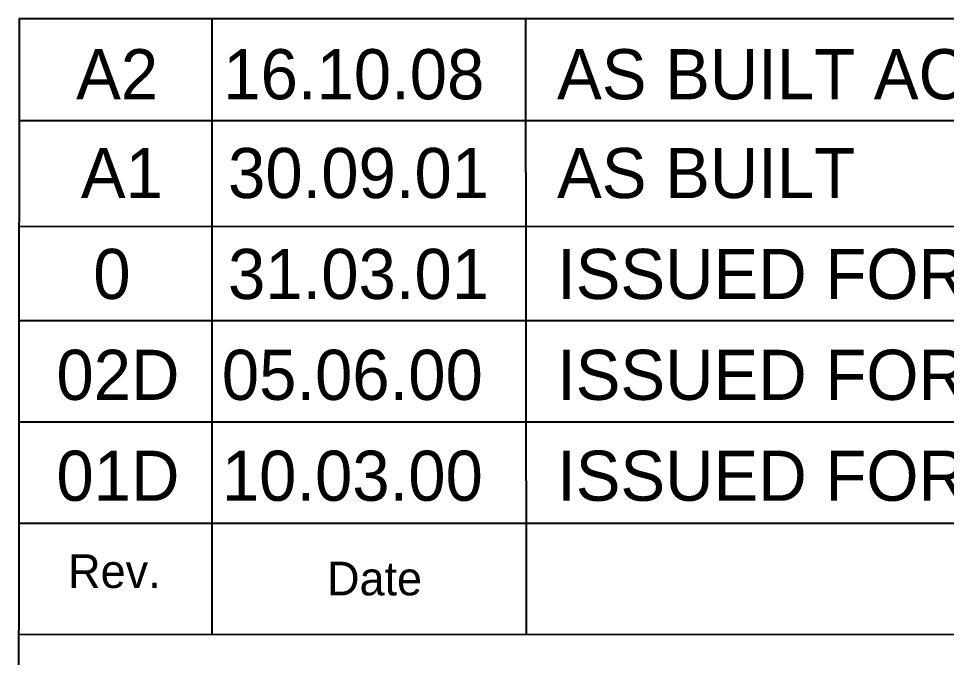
# Model space of a CAD drawing. Extents: x 0 to 841, y 0 to 594.
# Drawn here: x 648.8 to 704.3, y 119.1 to 157.4 of the extents above; entities that cross this region are included whole.
import ezdxf

# ---------------------------------------------------------------- set-up
doc = ezdxf.new("R2010")
doc.units = 0
doc.layers.add('1', color=7, linetype='Continuous')
doc.layers.add('2', color=7, linetype='Continuous')

msp = doc.modelspace()

# ---------------------------------------------------------------- linework, layer by layer
at = {"layer": '1'}
for p, q in [((660.347, 157.367), (660.347, 120.464)), ((679.106, 157.363), (679.143, 120.469)), ((648.825, 151.274), (829.269, 151.274)), ((648.827, 144.949), (829.268, 144.852)), ((648.828, 139.29), (829.27, 139.285)), ((648.817, 133.231), (829.275, 133.231)), ((648.813, 127.167), (829.263, 127.167)), ((679.113, 120.967), (679.113, 120.967)), ((679.122, 120.947), (679.122, 120.947))]:
    msp.add_line(p, q, dxfattribs=at)
for points in [[(648.784, 84.124), (648.838, 157.37), (829.263, 157.37)], [(829.257, 120.491), (648.808, 120.475)]]:
    msp.add_lwpolyline(points, dxfattribs=at)

# ---------------------------------------------------------------- texts
for s, p in [('Rev.', (651.75, 123.28)), ('Date', (667.239, 122.84))]:
    msp.add_text(s, height=2.0125, dxfattribs=at).set_placement(p)
at = {"layer": '2'}
for s, p in [('A2', (652.228, 152.537)), ('16.10.08', (661.033, 152.537)), ('AS BUILT ACC. TO WBS M.O051C.7I.V.0007', (681, 152.537)), ('A1', (652.512, 146.622)), ('30.09.01', (661.317, 146.622)), ('AS BUILT', (681, 146.622)), ('0', (653.256, 140.581)), ('31.03.01', (661.317, 140.581)), ('ISSUED FOR CONSTRUCTION', (681, 140.581)), ('02D', (651.05, 134.541)), ('05.06.00', (660.944, 134.541)), ('ISSUED FOR FAT', (681, 134.541)), ('01D', (651.05, 128.5)), ('10.03.00', (660.944, 128.5)), ('ISSUED FOR DESIGN', (681, 128.5))]:
    msp.add_text(s, height=3, dxfattribs=at).set_placement(p)

doc.saveas('drawing.dxf')
